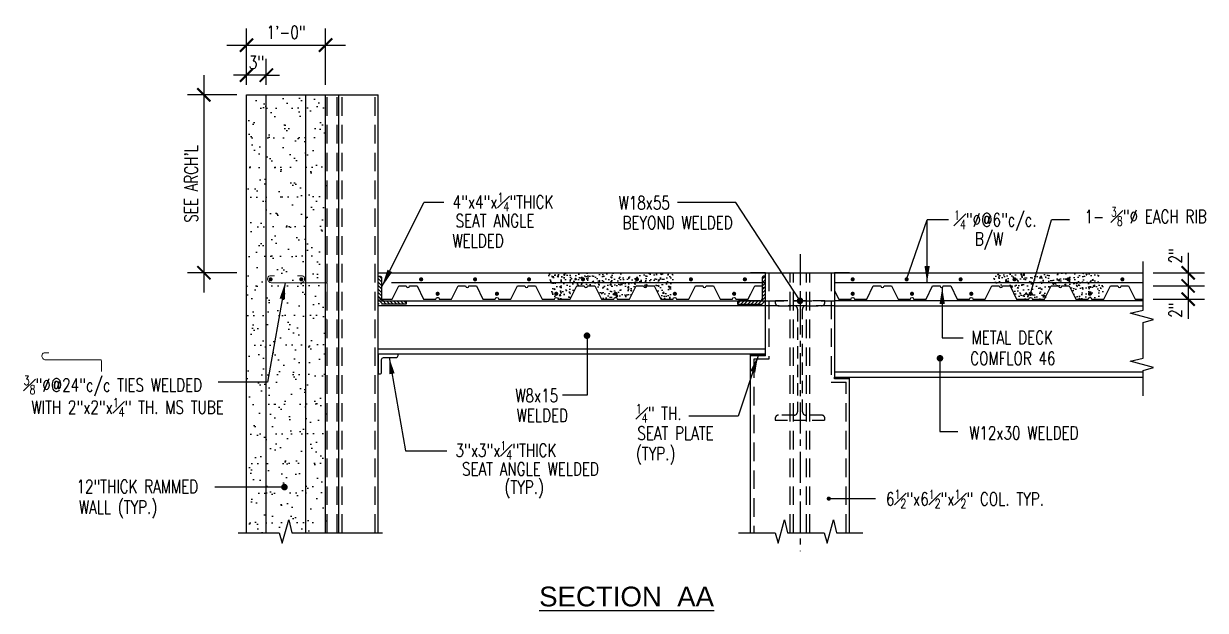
# Model space of a CAD drawing. Header units: inches. Extents: x 54338 to 57449, y 10559 to 14148.
# Drawn here: x 54728.5 to 54907.8, y 10559.4 to 10648.4 of the extents above; entities that cross this region are included whole.
import ezdxf
from ezdxf.enums import TextEntityAlignment as Align

# ---------------------------------------------------------------- set-up
doc = ezdxf.new("R2010")
doc.units = ezdxf.units.IN
doc.header["$LTSCALE"] = 15
doc.header["$MEASUREMENT"] = 0
doc.linetypes.add('CENTER', pattern=[2, 1.25, -0.25, 0.25, -0.25])
doc.linetypes.add('HIDDEN', pattern=[0.375, 0.25, -0.125])
for name, color, linetype in [('A-HATCH RCC', 8, 'Continuous'), ('A-TEXT-P', 242, 'Continuous'), ('BAR', 4, 'Continuous'), ('CONC', 5, 'Continuous'), ('GIRDER', 6, 'HIDDEN'), ('HATCH', 253, 'Continuous'), ('L', 2, 'Continuous'), ('L5', 5, 'Continuous'), ('S-GRID', 8, 'CENTER'), ('WALL', 7, 'Continuous')]:
    doc.layers.add(name, color=color, linetype=linetype)
doc.layers.add('TIES', color=4, linetype='Continuous', lineweight=18)
doc.styles.add('16 scale', font='arial.ttf')
doc.styles.add('ROMANS', font='simplex.shx', dxfattribs={"width": 0.75})
doc.dimstyles.new('1-24', dxfattribs={"dimtxt": 2, "dimasz": 2, "dimexe": 2.5, "dimexo": 1.5, "dimgap": 0.75, "dimtad": 1, "dimdec": 6, "dimzin": 3, "dimdsep": 46, "dimlunit": 4, "dimtxsty": 'ROMANS', "dimblk": 'ARCHTICK', "dimcen": 0, "dimdle": 3, "dimclrd": 1, "dimclre": 1, "dimclrt": 2, "dimazin": 0, "dimtfac": 0.75, "dimtdec": 6, "dimtix": 1, "dimtmove": 2, "dimatfit": 3, "dimfxl": 0, "dimfrac": 1, "dimtolj": 1, "dimtzin": 1, "dimarcsym": 0})
pattern_1 = [(50, (2059.1224, -3241.1919), (1.793150457, -0.156880337), [0.1875, -2.0625]), (355, (2059.1224, -3241.1919), (-0.346878334, 1.880480334), [0.15, -1.65]), (100.4514, (2059.2718, -3241.205), (1.446273454, 1.723598855), [0.159350475, -1.75285528]), (46.1842, (2059.1224, -3240.6919), (2.66810262, -0.41379754), [0.28125, -3.09375]), (96.6356, (2059.3447, -3240.7263), (2.33665676, 2.43529468), [0.23902572, -2.6292825]), (351.1842, (2059.1224, -3240.692), (2.33665486, 2.4352965), [0.225, -2.475]), (21, (2059.3724, -3240.8169), (1.49226763, -1.006547227), [0.1875, -2.0625]), (326, (2059.3724, -3240.8169), (0.60828833, 1.81287511), [0.15, -1.65]), (71.4514, (2059.4967, -3240.9007), (2.10055657, 0.80632624), [0.159350475, -1.75285528]), (37.5, (2059.1224, -3241.19186), (0.030399638, 0.8322346346), [0, -1.63, 0, -1.675, 0, -1.65625]), (7.5, (2059.1224, -3241.1919), (0.657673844, 0.98602928), [0, -0.955, 0, -1.5925, 0, -0.63125]), (327.5, (2058.5649, -3241.19186), (1.3345560904, -0.056387179), [0, -0.625, 0, -1.95, 0, -2.5875]), (317.5, (2058.3149, -3241.1919), (1.457965423, 0.250262456), [0, -0.8125, 0, -1.295, 0, -1.8375])]

# ---------------------------------------------------------------- blocks, each defined once
blk = doc.blocks.new('_ARCHTICK')
at = {"color": 0, "linetype": 'ByBlock', "const_width": 0.15}
blk.add_lwpolyline([(-0.5, -0.5), (0.5, 0.5)], dxfattribs=at)
blk = doc.blocks.new('*D30')
at = {"layer": 'DEFPOINTS', "color": 0, "transparency": 16777216}
for p in [(54898.38, 10610.63), (54898.38, 10608.63), (54905.21, 10608.63)]:
    blk.add_point(p, dxfattribs=at)
at = {"layer": 'WALL', "color": 1, "lineweight": -2, "transparency": 16777216}
for p, q in [((54905.21, 10613.63), (54905.21, 10605.63)), ((54899.88, 10610.63), (54907.71, 10610.63)), ((54899.88, 10608.63), (54907.71, 10608.63))]:
    blk.add_line(p, q, dxfattribs=at)
at = {"layer": 'WALL', "color": 1, "lineweight": -2, "transparency": 16777216, "xscale": 2, "yscale": 2, "zscale": 2}
for p, rotation in [((54905.21, 10610.63), 90), ((54905.21, 10608.63), 270)]:
    blk.add_blockref('_ARCHTICK', p, dxfattribs=dict(at, rotation=rotation))
at = {"layer": 'WALL', "color": 2, "transparency": 16777216, "insert": (54903.27, 10613.21), "char_height": 2, "attachment_point": 5, "rotation": 90, "style": 'ROMANS'}
blk.add_mtext('\\A1;2"', dxfattribs=at)
blk = doc.blocks.new('*D31')
at = {"layer": 'DEFPOINTS', "color": 0, "transparency": 16777216}
for p in [(54898.38, 10608.63), (54898.38, 10606.63), (54905.21, 10606.63)]:
    blk.add_point(p, dxfattribs=at)
at = {"layer": 'WALL', "color": 1, "lineweight": -2, "transparency": 16777216}
for p, q in [((54905.21, 10611.63), (54905.21, 10603.63)), ((54899.88, 10608.63), (54907.71, 10608.63)), ((54899.88, 10606.63), (54907.71, 10606.63))]:
    blk.add_line(p, q, dxfattribs=at)
at = {"layer": 'WALL', "color": 1, "lineweight": -2, "transparency": 16777216, "xscale": 2, "yscale": 2, "zscale": 2}
for p, rotation in [((54905.21, 10608.63), 90), ((54905.21, 10606.63), 270)]:
    blk.add_blockref('_ARCHTICK', p, dxfattribs=dict(at, rotation=rotation))
at = {"layer": 'WALL', "color": 2, "transparency": 16777216, "insert": (54903.27, 10604.96), "char_height": 2, "attachment_point": 5, "rotation": 90, "style": 'ROMANS'}
blk.add_mtext('\\A1;2"', dxfattribs=at)
blk = doc.blocks.new('A$C08BE3F9F')
at = {"layer": 'WALL'}
h = blk.add_hatch(dxfattribs=at)
h.set_pattern_fill('_USER', color=1, scale=0.375, angle=45, style=0, pattern_type=0)
h.set_pattern_definition([(45, (-55105.2013, -13750.37278), (-0.265165043, 0.265165043), [])])
edge = h.paths.add_edge_path()
edge.add_line((-4.25, 0), (0, 0))
edge.add_line((0, 0), (0, 4.25))
edge.add_line((0, 4.25), (-0.2, 4.25))
edge.add_arc((-0.2, 3.95), 0.3, 90, 180)
edge.add_line((-0.5, 3.95), (-0.5, 0.8))
edge.add_arc((-0.8, 0.8), 0.3, -90, 0, ccw=False)
edge.add_line((-0.8, 0.5), (-3.95, 0.5))
edge.add_arc((-3.95, 0.2), 0.3, 90, 180)
edge.add_line((-4.25, 0.2), (-4.25, 0))
at = {"layer": 'WALL', "color": 4, "linetype": 'HIDDEN'}
blk.add_lwpolyline([(-4.25, 0), (0, 0), (0, 4.25), (-0.2, 4.25, 0.414214), (-0.5, 3.95), (-0.5, 0.8, -0.414214), (-0.8, 0.5), (-3.95, 0.5, 0.414214), (-4.25, 0.2), (-4.25, 0)], format="xyb", dxfattribs=at)
blk = doc.blocks.new('*D36')
at = {"layer": 'DEFPOINTS', "color": 0, "transparency": 16777216}
for p in [(54774.3, 10645.17), (54762.3, 10637.63), (54774.3, 10637.63)]:
    blk.add_point(p, dxfattribs=at)
at = {"layer": 'WALL', "color": 1, "lineweight": -2, "transparency": 16777216}
for p, q in [((54762.3, 10639.13), (54762.3, 10647.67)), ((54774.3, 10639.13), (54774.3, 10647.67)), ((54759.3, 10645.17), (54777.3, 10645.17))]:
    blk.add_line(p, q, dxfattribs=at)
at = {"layer": 'WALL', "color": 1, "lineweight": -2, "transparency": 16777216, "xscale": 2, "yscale": 2, "zscale": 2, "rotation": 180}
blk.add_blockref('_ARCHTICK', (54762.3, 10645.17), dxfattribs=at)
at = {"layer": 'WALL', "color": 1, "lineweight": -2, "transparency": 16777216, "xscale": 2, "yscale": 2, "zscale": 2}
blk.add_blockref('_ARCHTICK', (54774.3, 10645.17), dxfattribs=at)
at = {"layer": 'WALL', "color": 2, "transparency": 16777216, "insert": (54768.3, 10647.11), "char_height": 2, "attachment_point": 5, "style": 'ROMANS'}
blk.add_mtext('\\A1;1\'-0"', dxfattribs=at)
blk = doc.blocks.new('*D37')
at = {"layer": 'DEFPOINTS', "color": 0, "transparency": 16777216}
for p in [(54762.3, 10640.61), (54762.3, 10637.63), (54765.3, 10637.63)]:
    blk.add_point(p, dxfattribs=at)
at = {"layer": 'WALL', "color": 1, "lineweight": -2, "transparency": 16777216}
for p, q in [((54762.3, 10639.13), (54762.3, 10643.11)), ((54765.3, 10639.13), (54765.3, 10643.11)), ((54762.3, 10640.61), (54760.3, 10640.61)), ((54765.3, 10640.61), (54762.3, 10640.61)), ((54765.3, 10640.61), (54767.3, 10640.61))]:
    blk.add_line(p, q, dxfattribs=at)
at = {"layer": 'WALL', "color": 1, "lineweight": -2, "transparency": 16777216, "xscale": 2, "yscale": 2, "zscale": 2}
blk.add_blockref('_ARCHTICK', (54762.3, 10640.61), dxfattribs=at)
at = {"layer": 'WALL', "color": 1, "lineweight": -2, "transparency": 16777216, "xscale": 2, "yscale": 2, "zscale": 2, "rotation": 180}
blk.add_blockref('_ARCHTICK', (54765.3, 10640.61), dxfattribs=at)
at = {"layer": 'WALL', "color": 2, "transparency": 16777216, "insert": (54763.8, 10642.55), "char_height": 2, "attachment_point": 5, "style": 'ROMANS'}
blk.add_mtext('\\A1;3"', dxfattribs=at)
blk = doc.blocks.new('*D42')
at = {"layer": 'DEFPOINTS', "color": 0, "transparency": 16777216}
for p in [(54762.3, 10637.63), (54755.82, 10610.63), (54762.3, 10610.63)]:
    blk.add_point(p, dxfattribs=at)
at = {"layer": 'WALL', "color": 1, "lineweight": -2, "transparency": 16777216}
for p, q in [((54755.82, 10640.63), (54755.82, 10607.63)), ((54760.8, 10637.63), (54753.32, 10637.63)), ((54760.8, 10610.63), (54753.32, 10610.63))]:
    blk.add_line(p, q, dxfattribs=at)
at = {"layer": 'WALL', "color": 1, "lineweight": -2, "transparency": 16777216, "xscale": 2, "yscale": 2, "zscale": 2}
for p, rotation in [((54755.82, 10637.63), 90), ((54755.82, 10610.63), 270)]:
    blk.add_blockref('_ARCHTICK', p, dxfattribs=dict(at, rotation=rotation))
at = {"layer": 'WALL', "color": 2, "transparency": 16777216, "insert": (54753.88, 10624.13), "char_height": 2, "attachment_point": 5, "rotation": 90, "style": 'ROMANS'}
blk.add_mtext("\\A1;SEE ARCH'L", dxfattribs=at)

msp = doc.modelspace()

# ---------------------------------------------------------------- hatches: boundary and pattern name
at = {"layer": 'A-HATCH RCC'}
h = msp.add_hatch(dxfattribs=at)
h.set_pattern_fill('AR-SAND,_O', color=2, scale=1.75, angle=353)
h.set_pattern_definition([(30.5, (-311.0505, -1251.3108), (0.30151963, 3.36024233), [0, -2.66, 0, -2.975, 0, -2.84375]), (0.5, (-311.0505, -1251.3108), (3.67590676, 4.5245002), [0, -1.435, 0, -2.3975, 0, -0.91875]), (320.5, (-313.187, -1251.0484), (5.41033357, -0.65432772), [0, -0.875, 0, -3.15, 0, -4.1125]), (310.5, (-313.187, -1251.0484), (5.408692, 0.88336295), [0, -0.4375, 0, -2.065, 0, -2.3625])])
h.paths.add_polyline_path([(54774.2998447, 10637.6289562), (54771.2998447, 10637.6289562), (54771.2998447, 10571.177549), (54774.2998447, 10571.177549)])
h.paths.add_polyline_path([(54771.2998447, 10637.6289562), (54769.1477371, 10637.6289562), (54768.7053026, 10637.6289562), (54767.7215303, 10637.6289562), (54767.2657697, 10637.6289562), (54765.2998447, 10637.6289562), (54765.2998447, 10571.177549), (54767.2657697, 10571.177549), (54767.7215303, 10569.6129763), (54768.7053026, 10573.1352648), (54769.1477371, 10571.177549), (54771.2998447, 10571.177549)])
edge = h.paths.add_edge_path(flags=16)
edge.add_arc((54770.6184326, 10609.6306839), 0.15625, 0, 360)
edge = h.paths.add_edge_path(flags=16)
edge.add_arc((54765.9452063, 10609.6306839), 0.15625, 0, 360)
h.paths.add_polyline_path([(54765.2998447, 10637.6289562), (54762.2998447, 10637.6289562), (54762.2998447, 10571.177549), (54765.2998447, 10571.177549)])
at = {"layer": 'CONC', "linetype": 'Continuous', "ltscale": 5}
h = msp.add_hatch(dxfattribs=at)
h.set_pattern_fill('AR-CONC', color=2, scale=0.25, style=0)
h.set_pattern_definition(pattern_1)
h.paths.add_polyline_path([(54826.9744199, 10609.1533073), (54827.0815948, 10610.6289562), (54807.6967705, 10610.6289562), (54808.1394188, 10609.1533073)])
h.paths.add_polyline_path([(54821.7080797, 10609.6306839, -1), (54821.3955797, 10609.6306839, -1)], flags=16)
h.paths.add_polyline_path([(54813.5200756, 10609.6306839, -1), (54813.2075756, 10609.6306839, -1)], flags=16)
h.paths.add_polyline_path([(54808.1394188, 10609.1533073), (54808.8966447, 10606.6289562), (54809.0498461, 10606.6289562, -1), (54809.5498461, 10606.6289562), (54811.4248461, 10606.6289562), (54812.4248461, 10608.6289562), (54813.5498461, 10608.6289562, 1), (54814.0498461, 10608.6289562), (54815.1748461, 10608.6289562), (54816.1748461, 10606.6289562), (54818.0498461, 10606.6289562, -1), (54818.5498461, 10606.6289562), (54820.4248461, 10606.6289562), (54821.4248461, 10608.6289562), (54822.5498461, 10608.6289562, 1), (54823.0498461, 10608.6289562), (54824.1748461, 10608.6289562), (54825.1748461, 10606.6289562), (54826.7910789, 10606.6289562), (54826.9744199, 10609.1533073)])
h.paths.add_polyline_path([(54818.1435961, 10607.4385313, -1), (54818.4560961, 10607.4385313, -1)], flags=16)
h = msp.add_hatch(dxfattribs=at)
h.set_pattern_fill('AR-CONC', color=2, scale=0.25, style=0)
h.set_pattern_definition(pattern_1)
h.paths.add_polyline_path([(54891.9568938, 10609.4311492), (54891.642753, 10609.495975), (54891.7562868, 10610.1560842), (54891.5026233, 10610.5288985), (54891.5120911, 10610.6289562), (54875.9768851, 10610.6289562), (54876.2608099, 10610.3762297), (54875.4432004, 10609.7228841), (54876.1019699, 10609.5133315), (54875.4608317, 10609.0126339), (54875.6965121, 10608.6289552), (54876.5498461, 10608.6289552, 1), (54877.0498461, 10608.6289552), (54878.1748461, 10608.6289552), (54879.1748461, 10606.6289552), (54881.0498461, 10606.6289552, -1), (54881.5498461, 10606.6289552), (54883.4248461, 10606.6289552), (54884.4248461, 10608.6289552), (54885.5498461, 10608.6289552, 1), (54886.0498461, 10608.6289552), (54887.1748461, 10608.6289552), (54888.1748461, 10606.6289552), (54890.0498461, 10606.6289552, -1), (54890.5498461, 10606.6289552), (54891.1254922, 10606.6289552), (54891.1912179, 10606.9430225), (54891.851458, 10606.8243806), (54892.5354502, 10607.0379609), (54892.5829275, 10607.3417078), (54892.4270894, 10608.3471385)])
at = {"layer": 'HATCH'}
h = msp.add_hatch(dxfattribs=at)
h.set_pattern_fill('ANSI31', color=256)
h.set_pattern_definition([(45, (-311.05054, -1251.31077), (-0.08838834765, 0.08838834765), [])])
h.paths.add_polyline_path([(54841.0498447, 10598.2689552), (54838.8015376, 10598.2689552), (54838.8015376, 10598.0189552), (54841.0498447, 10598.0189552)])
h = msp.add_hatch(dxfattribs=at)
h.set_pattern_fill('ANSI31', color=256)
h.set_pattern_definition([(45, (-298.30224, -1254.79077), (-0.08838834765, 0.08838834765), [])])
h.paths.add_polyline_path([(54853.7981518, 10594.7889552), (54851.5498447, 10594.7889552), (54851.5498447, 10594.5389552), (54853.7981518, 10594.5389552)])

# ---------------------------------------------------------------- linework, layer by layer
at = {"layer": 'BAR', "linetype": 'Continuous', "ltscale": 5}
for p, q in [((54765.2998447, 10571.177549), (54765.2998447, 10637.6289562)), ((54771.2998447, 10571.177549), (54771.2998447, 10637.6289562)), ((54784.3026269, 10609.1533073), (54841.0498447, 10609.1533073)), ((54851.5498447, 10609.1533073), (54898.379924, 10609.1533073))]:
    msp.add_line(p, q, dxfattribs=at)
at = {"layer": 'BAR', "linetype": 'Continuous', "ltscale": 5, "const_width": 0.3125}
for points in [[(54765.7889563, 10609.6306839, 1), (54766.1014563, 10609.6306839, 1)], [(54770.4621826, 10609.6306839, 1), (54770.7746826, 10609.6306839, 1)], [(54788.6435634, 10609.6306839, 1), (54788.9560634, 10609.6306839, 1)], [(54796.8315675, 10609.6306839, 1), (54797.1440675, 10609.6306839, 1)], [(54805.0195716, 10609.6306839, 1), (54805.3320716, 10609.6306839, 1)], [(54813.2075756, 10609.6306839, 1), (54813.5200756, 10609.6306839, 1)], [(54821.3955797, 10609.6306839, 1), (54821.7080797, 10609.6306839, 1)], [(54829.5835838, 10609.6306839, 1), (54829.8960838, 10609.6306839, 1)], [(54837.7715879, 10609.6306839, 1), (54838.0840879, 10609.6306839, 1)], [(54854.1435961, 10609.6306839, 1), (54854.4560961, 10609.6306839, 1)], [(54862.3316002, 10609.6306839, 1), (54862.6441002, 10609.6306839, 1)], [(54870.5156043, 10609.6306839, 1), (54870.8281043, 10609.6306839, 1)], [(54878.7036084, 10609.6306839, 1), (54879.0161084, 10609.6306839, 1)], [(54886.8916125, 10609.6306839, 1), (54887.2041125, 10609.6306839, 1)], [(54895.0796166, 10609.6306839, 1), (54895.3921166, 10609.6306839, 1)], [(54791.1435961, 10607.4385313, 1), (54791.4560961, 10607.4385313, 1)], [(54800.1435961, 10607.4385313, 1), (54800.4560961, 10607.4385313, 1)], [(54809.1435961, 10607.4385313, 1), (54809.4560961, 10607.4385313, 1)], [(54818.1435961, 10607.4385313, 1), (54818.4560961, 10607.4385313, 1)], [(54827.1435961, 10607.4385313, 1), (54827.4560961, 10607.4385313, 1)], [(54836.1435961, 10607.4385313, 1), (54836.4560961, 10607.4385313, 1)], [(54854.1435961, 10607.4385313, 1), (54854.4560961, 10607.4385313, 1)], [(54863.1435961, 10607.4385313, 1), (54863.4560961, 10607.4385313, 1)], [(54872.1435961, 10607.4385313, 1), (54872.4560961, 10607.4385313, 1)], [(54881.1435961, 10607.4385313, 1), (54881.4560961, 10607.4385313, 1)], [(54890.1435961, 10607.4385313, 1), (54890.4560961, 10607.4385313, 1)]]:
    msp.add_lwpolyline(points, format="xyb", close=True, dxfattribs=at)
at = {"layer": 'CONC', "linetype": 'Continuous', "ltscale": 5}
for p, q in [((54782.2998461, 10610.6289562), (54851.5498447, 10610.6289562)), ((54851.5498447, 10610.6289562), (54898.379924, 10610.6289562))]:
    msp.add_line(p, q, dxfattribs=at)
at = {"layer": 'GIRDER', "color": 1, "linetype": 'Continuous', "ltscale": 5}
for p, q in [((54782.7911581, 10608.3907491), (54789.2217028, 10621.2909209)), ((54792.2535452, 10621.2909209), (54789.2217028, 10621.2909209)), ((54836.5393628, 10621.2864888), (54827.7151778, 10621.2864888)), ((54846.3006912, 10606.3789552), (54836.5393628, 10621.2864888)), ((54862.4878502, 10609.6306839), (54865.5928306, 10618.6580795)), ((54865.5928306, 10609.1533073), (54865.5928306, 10618.6580795)), ((54868.8340459, 10618.6580795), (54865.5928306, 10618.6580795)), ((54881.2998461, 10607.4385313), (54884.4700687, 10618.6580795)), ((54887.2004088, 10618.6580795), (54884.4700687, 10618.6580795)), ((54768.1513446, 10609.1178161), (54765.4905904, 10594.0279291)), ((54867.8834006, 10608.397394), (54867.8834006, 10600.7490075)), ((54813.9716317, 10601.0772864), (54813.9716317, 10592.0465435)), ((54867.8834006, 10600.7490075), (54871.0891769, 10600.7490075)), ((54783.9451696, 10597.7689552), (54786.4397646, 10583.6214038)), ((54839.9256912, 10598.0189552), (54836.9099263, 10588.8613684)), ((54867.5441571, 10597.6555657), (54867.5441571, 10586.5650737)), ((54813.9716317, 10592.0465435), (54810.2598759, 10592.0465435)), ((54867.5441571, 10586.5650737), (54870.2744972, 10586.5650737)), ((54850.6712805, 10576.3560317), (54857.7802502, 10576.3560317))]:
    msp.add_line(p, q, dxfattribs=at)
at = {"layer": 'GIRDER', "color": 3, "linetype": 'Continuous', "ltscale": 5}
for p, q in [((54841.0498447, 10598.2689552), (54841.0498447, 10610.6289562)), ((54851.5498447, 10610.6289562), (54851.5498447, 10594.7889552)), ((54841.0498447, 10605.6289552), (54782.2998461, 10605.6289552)), ((54851.5498447, 10605.6289552), (54898.379924, 10605.6289552)), ((54841.0498447, 10599.0189552), (54782.2998461, 10599.0189552)), ((54838.8015376, 10571.177549), (54838.8015376, 10598.2689552)), ((54841.0498447, 10598.0189552), (54841.0498447, 10598.2689552)), ((54898.379924, 10595.5389552), (54851.5498447, 10595.5389552)), ((54851.5498447, 10594.7889552), (54898.379924, 10594.7889552)), ((54851.5498447, 10594.5389552), (54851.5498447, 10594.7889552)), ((54853.7981518, 10594.5389552), (54853.7981518, 10594.7889552)), ((54853.7998447, 10571.177549), (54853.7998447, 10594.7889552))]:
    msp.add_line(p, q, dxfattribs=at)
at = {"layer": 'GIRDER', "color": 1, "linetype": 'Continuous', "ltscale": 5}
for points in [[(54782.7911581, 10608.3907491, 0, 0.8, 0), (54784.0427628, 10610.9015653, 0.8, 0.8, 0)], [(54865.5928306, 10609.1533073, 0, 0.8, 0), (54865.5928306, 10611.6533073, 0.8, 0.8, 0)], [(54768.1513446, 10609.1178161, 0, 0.8, 0), (54767.7172242, 10606.6557967, 0.8, 0.8, 0)], [(54867.8834006, 10608.397394, 0, 0.8, 0), (54867.8834006, 10605.897394, 0.8, 0.8, 0)], [(54839.9256912, 10598.0189552, 0, 0.8, 0), (54839.1336038, 10595.6137249, 0.8, 0.8, 0)], [(54783.9451696, 10597.7689552, 0, 0.8, 0), (54784.37929, 10595.3069358, 0.8, 0.8, 0)]]:
    msp.add_lwpolyline(points, format="xyseb", dxfattribs=at)
at = {"layer": 'GIRDER', "color": 3, "linetype": 'Continuous', "ltscale": 5}
for points in [[(54841.0498447, 10610.6289562), (54838.8015376, 10610.6289562)], [(54853.7981518, 10610.6289562), (54851.5498447, 10610.6289562)], [(54782.2998461, 10606.3789552), (54841.0498447, 10606.3789552)], [(54898.379924, 10606.3789552), (54851.5498447, 10606.3789552)], [(54841.0498447, 10598.2689552), (54782.2998461, 10598.2689552)], [(54841.0498447, 10598.0189552), (54838.8015376, 10598.0189552)], [(54853.7981518, 10594.5389552), (54851.5498447, 10594.5389552)]]:
    msp.add_lwpolyline(points, dxfattribs=at)
at = {"layer": 'GIRDER', "color": 4, "ltscale": 0.5}
msp.add_lwpolyline([(54847.1756912, 10589.0329077, -0.4142135624), (54846.6756912, 10589.5329077), (54846.6756912, 10605.1150027, -0.4142135624), (54847.1756912, 10605.6150027), (54849.5656912, 10605.6150027, 0.4142135624), (54850.0656912, 10606.1150027), (54850.0656912, 10606.3789552), (54842.5356912, 10606.3789552), (54842.5356912, 10606.1150027, 0.4142135624), (54843.0356912, 10605.6150027), (54845.4256912, 10605.6150027, -0.4142135624), (54845.9256912, 10605.1150027), (54845.9256912, 10589.5329077, -0.4142135624), (54845.4256912, 10589.0329077), (54843.0356912, 10589.0329077, 0.4142135624), (54842.5356912, 10588.5329077), (54842.5356912, 10588.2689552), (54850.0656912, 10588.2689552), (54850.0656912, 10588.5329077, 0.4142135624), (54849.5656912, 10589.0329077)], format="xyb", close=True, dxfattribs=at)
at = {"layer": 'GIRDER', "color": 1, "linetype": 'Continuous', "ltscale": 5}
for points, const_width in [([(54846.0498447, 10606.3789552, 1), (54846.5498447, 10606.3789552, 1)], 0.5), ([(54813.7216317, 10601.0772864, 1), (54814.2216317, 10601.0772864, 1)], 0.5), ([(54867.2941571, 10597.6555657, 1), (54867.7941571, 10597.6555657, 1)], 0.5), ([(54768.2957141, 10578.1135188, -1), (54767.7957141, 10578.1135188, -1)], 0.5), ([(54850.5150305, 10576.3560317, 1), (54850.8275305, 10576.3560317, 1)], 0.3125)]:
    msp.add_lwpolyline(points, format="xyb", close=True, dxfattribs=dict(at, const_width=const_width))
at = {"layer": 'GIRDER', "color": 3, "linetype": 'Continuous', "ltscale": 5}
msp.add_lwpolyline([(54785.2998461, 10598.2689552), (54782.2998461, 10598.2689552), (54782.2998461, 10595.2689552), (54782.4998461, 10595.2689552, 0.4142135624), (54782.7998461, 10595.5689552), (54782.7998461, 10597.4689552, -0.4142135624), (54783.0998461, 10597.7689552), (54784.9998461, 10597.7689552, 0.4142135624), (54785.2998461, 10598.0689552), (54785.2998461, 10598.2689552)], format="xyb", dxfattribs=at)
at = {"layer": 'L', "color": 1}
for p, q in [((54765.4905904, 10594.0279291), (54757.9754854, 10594.0279291)), ((54836.9099263, 10588.8613684), (54829.4469025, 10588.8613684)), ((54786.4397646, 10583.6214038), (54792.6910169, 10583.6214038)), ((54768.0457141, 10578.1135188), (54757.5091927, 10578.1135188))]:
    msp.add_line(p, q, dxfattribs=at)
at = {"layer": 'L5'}
for points in [[(54782.2998461, 10606.8789562, -0.4142135624), (54782.5498461, 10606.6289562), (54784.4248461, 10606.6289562), (54785.4248461, 10608.6289562), (54786.5498461, 10608.6289562, 1), (54787.0498461, 10608.6289562), (54788.1748461, 10608.6289562), (54789.1748461, 10606.6289562), (54791.0498461, 10606.6289562, -1), (54791.5498461, 10606.6289562), (54793.4248461, 10606.6289562), (54794.4248461, 10608.6289562), (54795.5498461, 10608.6289562, 1), (54796.0498461, 10608.6289562), (54797.1748461, 10608.6289562), (54798.1748461, 10606.6289562), (54800.0498461, 10606.6289562, -1), (54800.5498461, 10606.6289562), (54802.4248461, 10606.6289562), (54803.4248461, 10608.6289562), (54804.5498461, 10608.6289562, 1), (54805.0498461, 10608.6289562), (54806.1748461, 10608.6289562), (54807.1748461, 10606.6289562), (54809.0498461, 10606.6289562, -1), (54809.5498461, 10606.6289562), (54811.4248461, 10606.6289562), (54812.4248461, 10608.6289562), (54813.5498461, 10608.6289562, 1), (54814.0498461, 10608.6289562), (54815.1748461, 10608.6289562), (54816.1748461, 10606.6289562), (54818.0498461, 10606.6289562, -1), (54818.5498461, 10606.6289562), (54820.4248461, 10606.6289562), (54821.4248461, 10608.6289562), (54822.5498461, 10608.6289562, 1), (54823.0498461, 10608.6289562), (54824.1748461, 10608.6289562), (54825.1748461, 10606.6289562), (54827.0498461, 10606.6289562, -1), (54827.5498461, 10606.6289562), (54829.4248461, 10606.6289562), (54830.4248461, 10608.6289562), (54831.5498461, 10608.6289562, 1), (54832.0498461, 10608.6289562), (54833.1748461, 10608.6289562), (54834.1748461, 10606.6289562), (54836.0498461, 10606.6289562, -1), (54836.5498461, 10606.6289562), (54838.4248461, 10606.6289562), (54838.8015376, 10607.3823392)], [(54791.2998461, 10606.8789562, -0.4142135624), (54791.5498461, 10606.6289562), (54793.4248461, 10606.6289562), (54794.4248461, 10608.6289562), (54795.5498461, 10608.6289562, 1), (54796.0498461, 10608.6289562), (54797.1748461, 10608.6289562), (54798.1748461, 10606.6289562), (54800.0498461, 10606.6289562, -1), (54800.5498461, 10606.6289562), (54802.4248461, 10606.6289562), (54803.4248461, 10608.6289562), (54804.5498461, 10608.6289562, 1), (54805.0498461, 10608.6289562), (54806.1748461, 10608.6289562), (54807.1748461, 10606.6289562), (54809.0498461, 10606.6289562, -1), (54809.5498461, 10606.6289562), (54811.4248461, 10606.6289562), (54812.4248461, 10608.6289562), (54813.5498461, 10608.6289562, 1), (54814.0498461, 10608.6289562), (54815.1748461, 10608.6289562), (54816.1748461, 10606.6289562), (54818.0498461, 10606.6289562, -1), (54818.5498461, 10606.6289562), (54820.4248461, 10606.6289562), (54821.4248461, 10608.6289562), (54822.5498461, 10608.6289562, 1), (54823.0498461, 10608.6289562), (54824.1748461, 10608.6289562), (54825.1748461, 10606.6289562), (54827.0498461, 10606.6289562, -1), (54827.5498461, 10606.6289562), (54829.4248461, 10606.6289562), (54830.4248461, 10608.6289562), (54831.5498461, 10608.6289562, 1), (54832.0498461, 10608.6289562), (54833.1748461, 10608.6289562), (54834.1748461, 10606.6289562), (54836.0498461, 10606.6289562, -1), (54836.5498461, 10606.6289562), (54838.4248461, 10606.6289562), (54839.4248461, 10608.6289562), (54840.5498461, 10608.6289562, 0.9983334497), (54841.0498447, 10608.6281222, 0.9983334497)], [(54851.5498447, 10607.878959), (54852.1748461, 10606.6289562), (54854.0498461, 10606.6289562, -1), (54854.5498461, 10606.6289562), (54856.4248461, 10606.6289562), (54857.4248461, 10608.6289562), (54858.5498461, 10608.6289562, 1), (54859.0498461, 10608.6289562), (54860.1748461, 10608.6289562), (54861.1748461, 10606.6289562), (54863.0498461, 10606.6289562, -1), (54863.5498461, 10606.6289562), (54865.4248461, 10606.6289562), (54866.4248461, 10608.6289562), (54867.5498461, 10608.6289562, 1), (54868.0498461, 10608.6289562), (54869.1748461, 10608.6289562), (54870.1748461, 10606.6289562), (54872.0498461, 10606.6289562, -1), (54872.5498461, 10606.6289562), (54874.4248461, 10606.6289562), (54875.4248461, 10608.6289562), (54876.5498461, 10608.6289562, 1), (54877.0498461, 10608.6289562), (54878.1748461, 10608.6289562), (54879.1748461, 10606.6289562), (54881.0498461, 10606.6289562, -1), (54881.5498461, 10606.6289562), (54883.4248461, 10606.6289562), (54884.4248461, 10608.6289562), (54885.5498461, 10608.6289562, 1), (54886.0498461, 10608.6289562), (54887.1748461, 10608.6289562), (54888.1748461, 10606.6289562), (54889.379924, 10606.6289562)], [(54853.7998447, 10606.6289562), (54854.0498461, 10606.6289562, -1), (54854.5498461, 10606.6289562), (54856.4248461, 10606.6289562), (54857.4248461, 10608.6289562), (54858.5498461, 10608.6289562, 1), (54859.0498461, 10608.6289562), (54860.1748461, 10608.6289562), (54861.1748461, 10606.6289562), (54863.0498461, 10606.6289562, -1), (54863.5498461, 10606.6289562), (54865.4248461, 10606.6289562), (54866.4248461, 10608.6289562), (54867.5498461, 10608.6289562, 1), (54868.0498461, 10608.6289562), (54869.1748461, 10608.6289562), (54870.1748461, 10606.6289562), (54872.0498461, 10606.6289562, -1), (54872.5498461, 10606.6289562), (54874.4248461, 10606.6289562), (54875.4248461, 10608.6289562), (54876.5498461, 10608.6289562, 1), (54877.0498461, 10608.6289562), (54878.1748461, 10608.6289562), (54879.1748461, 10606.6289562), (54881.0498461, 10606.6289562, -1), (54881.5498461, 10606.6289562), (54883.4248461, 10606.6289562), (54884.4248461, 10608.6289562), (54885.5498461, 10608.6289562, 1), (54886.0498461, 10608.6289562), (54887.1748461, 10608.6289562), (54888.1748461, 10606.6289562), (54890.0498461, 10606.6289562, -1), (54890.5498461, 10606.6289562), (54892.4248461, 10606.6289562), (54893.4248461, 10608.6289562), (54894.5498461, 10608.6289562, 1), (54895.0498461, 10608.6289562), (54896.1748461, 10608.6289562), (54897.1748461, 10606.6289562), (54898.379924, 10606.6289562)]]:
    msp.add_lwpolyline(points, format="xyb", dxfattribs=at)
at = {"layer": 'S-GRID', "color": 1, "linetype": 'CENTER', "ltscale": 0.25}
msp.add_line((54846.2998447, 10613.4443348), (54846.2998447, 10568.4009071), dxfattribs=at)
at = {"layer": 'TIES', "linetype": 'Continuous'}
for points in [[(54774.5498461, 10607.3436307), (54774.5498461, 10608.8950401, 0.4142135624), (54774.3270701, 10609.1178161), (54766.0357857, 10609.1178161, -0.4261041465), (54765.4815533, 10609.7288819, -0.3606174), (54765.8275965, 10610.1685186), (54766.5486886, 10610.1691976)], [(54770.5639038, 10609.1178161, 0.4261041465), (54771.1181362, 10609.7288819, 0.3606174), (54770.772093, 10610.1685186), (54770.0510008, 10610.1691976)], [(54740.3054529, 10595.6501826), (54740.3054529, 10597.201592, 0.4142135624), (54740.082677, 10597.424368), (54731.7913925, 10597.424368, -0.4261041465), (54731.2371601, 10598.0354338, -0.3606174), (54731.5832033, 10598.4750705), (54732.3042955, 10598.4757495)]]:
    msp.add_lwpolyline(points, format="xyb", dxfattribs=at)
at = {"layer": 'WALL', "color": 5}
for p, q in [((54762.2998447, 10571.177549), (54762.2998447, 10637.6289562)), ((54762.2998447, 10637.6289562), (54782.2998461, 10637.6289562)), ((54774.2998447, 10571.177549), (54774.2998447, 10637.6289562)), ((54776.2998461, 10571.177549), (54776.2998461, 10637.6289562)), ((54782.2998461, 10571.177549), (54782.2998461, 10637.6289562))]:
    msp.add_line(p, q, dxfattribs=at)
at = {"layer": 'WALL', "color": 2, "linetype": 'HIDDEN', "ltscale": 0.75}
for p, q in [((54774.5498461, 10571.177549), (54774.5498461, 10637.6289562)), ((54776.0498461, 10571.177549), (54776.0498461, 10637.6289562)), ((54776.7998461, 10571.177549), (54776.7998461, 10637.6289562)), ((54781.7998461, 10571.177549), (54781.7998461, 10637.6289562)), ((54841.5498447, 10610.6289562), (54841.5498447, 10597.5189552)), ((54844.7998447, 10571.177549), (54844.7998447, 10610.6289562)), ((54845.2998447, 10571.177549), (54845.2998447, 10610.6289562)), ((54847.2998447, 10571.177549), (54847.2998447, 10610.6289562)), ((54847.7998447, 10571.177549), (54847.7998447, 10610.6289562)), ((54851.0498447, 10610.6289562), (54851.0498447, 10594.0389552)), ((54841.0498447, 10606.3789552), (54851.5498447, 10606.3789552)), ((54851.5498447, 10605.6289552), (54841.0498447, 10605.6289552)), ((54841.5498447, 10597.5189552), (54839.3015376, 10597.5189552)), ((54839.3015376, 10597.5189552), (54839.3015376, 10571.177549)), ((54851.0498447, 10594.0389552), (54853.2998447, 10594.0389552)), ((54853.2998447, 10571.177549), (54853.2998447, 10594.0389552))]:
    msp.add_line(p, q, dxfattribs=at)
at = {"layer": 'WALL', "color": 1}
for points in [[(54898.379924, 10591.9684306), (54898.379924, 10595.7756123), (54899.9444966, 10596.2313729), (54896.4222082, 10597.2151452), (54898.379924, 10597.6575797), (54898.379924, 10603.0824372), (54899.9444966, 10603.5381977), (54896.4222082, 10604.52197), (54898.379924, 10604.9644045), (54898.379924, 10612.3159429)], [(54761.0056377, 10571.177549), (54767.2657697, 10571.177549), (54767.7215303, 10569.6129763), (54768.7053026, 10573.1352648), (54769.1477371, 10571.177549), (54782.9523142, 10571.177549)], [(54836.9523633, 10571.177549), (54842.5189471, 10571.177549), (54842.9747077, 10569.6129763), (54843.95848, 10573.1352648), (54844.4009145, 10571.177549), (54849.9674399, 10571.177549), (54850.4232005, 10569.6129763), (54851.4069728, 10573.1352648), (54851.8494073, 10571.177549), (54855.8362592, 10571.177549)]]:
    msp.add_lwpolyline(points, dxfattribs=at)

# ---------------------------------------------------------------- block references
at = {"layer": 'WALL', "color": 1, "xscale": -1}
msp.add_blockref('A$C08BE3F9F', (54782.2998461, 10605.8789552), dxfattribs=at)
at = {"layer": 'WALL', "color": 1}
msp.add_blockref('A$C08BE3F9F', (54841.0498447, 10605.8789552), dxfattribs=at)

# ---------------------------------------------------------------- texts
at = {"layer": 'A-TEXT-P', "color": 4, "style": '16 scale'}
msp.add_text('%%USECTION  AA', height=3, dxfattribs=at).set_placement((54819.9770669, 10560.0062478), align=Align.CENTER)
at = {"layer": 'GIRDER', "color": 2, "linetype": 'Continuous', "ltscale": 5, "char_height": 2, "attachment_point": 5, "style": 'ROMANS'}
for s, insert in [('\\A1;4"x4"x{\\H0.7x;\\S1#4;}"THICK ', (54801.2246504, 10621.3647069)), ('W18x55', (54822.6550225, 10621.2343862)), ('\\A1;{\\H0.7x;\\S1#4;}"%%C@6"c/c.', (54875.9349604, 10618.530853)), ('\\A1;1- {\\H0.7x;\\S3#8;}"%%C EACH RIB', (54898.7597945, 10619.1610056)), ('\\A1;SEAT ANGLE ', (54800.0076133, 10618.5251115)), ('BEYOND WELDED', (54827.7153909, 10618.2264241)), ('\\A1;WELDED', (54797.4328487, 10615.4646124)), ('\\A1;B/W', (54874.9940987, 10615.4248989)), ('METAL DECK', (54878.5121559, 10600.797512)), ('COMFLOR 46', (54878.6074775, 10597.6353453)), ('\\A1;{\\H0.7x;\\S3#8;}"%%C@24"c/c TIES WELDED', (54741.9982173, 10593.4633169)), ('W8x15', (54806.3432092, 10591.9944409)), ('\\A1;WITH 2"x2"x{\\H0.7x;\\S1#4;}" TH. MS TUBE', (54744.2440077, 10590.2197896)), ('WELDED', (54807.1869313, 10588.9864788)), ('\\A1;{\\H0.7x;\\S1#4;}" TH.', (54824.8509949, 10589.2965964)), ('SEAT PLATE', (54827.3987681, 10586.2886344)), ('W12x30 WELDED', (54880.2797202, 10586.3240341)), ('\\A1;3"x3"x{\\H0.7x;\\S1#4;}"THICK ', (54801.6621222, 10583.6951898)), ('(TYP.)', (54824.3928848, 10582.8498774)), ('\\A1;SEAT ANGLE WELDED', (54805.3858505, 10580.8555944)), ('\\A1;12"THICK RAMMED', (54745.7175469, 10578.1873048)), ('(TYP.)', (54804.434013, 10577.7626435)), ('\\A1;6{\\H0.7x;\\S1#2;}"x6{\\H0.7x;\\S1#2;\\H1.4286x;"x\\H0.7x;\\S1#2;\\H1.4286x;" COL. TYP.}', (54871.3317439, 10576.3039292)), ('\\A1;WALL (TYP.)', (54742.7994678, 10574.7245218))]:
    msp.add_mtext(s, dxfattribs=dict(at, insert=insert))

# ---------------------------------------------------------------- dimensions: what is measured, and where the dimension line sits
at = {"layer": 'WALL'}
for base, p1, p2, picture, middle in [((54774.2998447, 10645.1742097), (54762.2998447, 10637.6289562), (54774.2998447, 10637.6289562), '*D36', (54768.2998447, 10647.1146859)), ((54762.2998447, 10640.6120971), (54765.2998447, 10637.6289562), (54762.2998447, 10637.6289562), '*D37', (54763.7998447, 10642.5525733))]:
    dim = msp.add_linear_dim(base=base, p1=p1, p2=p2, dimstyle='1-24', dxfattribs=at)
    dim.commit()
    dim.dimension.update_dxf_attribs({"geometry": picture, "text_midpoint": middle})
dim = msp.add_linear_dim(base=(54755.8171938, 10610.6289562), p1=(54762.2998447, 10637.6289562), p2=(54762.2998447, 10610.6289562), angle=90, text="SEE ARCH'L", dimstyle='1-24', dxfattribs=at)
dim.commit()
dim.dimension.update_dxf_attribs({"geometry": '*D42', "text_midpoint": (54753.8767177, 10624.1289562)})
for base, p1, p2, picture, middle in [((54905.2144901, 10608.6289552), (54898.379924, 10610.6289552), (54898.379924, 10608.6289552), '*D30', (54903.2740139, 10613.2054494)), ((54905.2144901, 10606.6289562), (54898.379924, 10608.6289562), (54898.379924, 10606.6289562), '*D31', (54903.2740139, 10604.9632868))]:
    dim = msp.add_linear_dim(base=base, p1=p1, p2=p2, angle=90, dimstyle='1-24', dxfattribs=at)
    dim.commit()
    dim.dimension.update_dxf_attribs({"geometry": picture, "text_midpoint": middle, "dimtype": 160})

doc.saveas('drawing.dxf')
